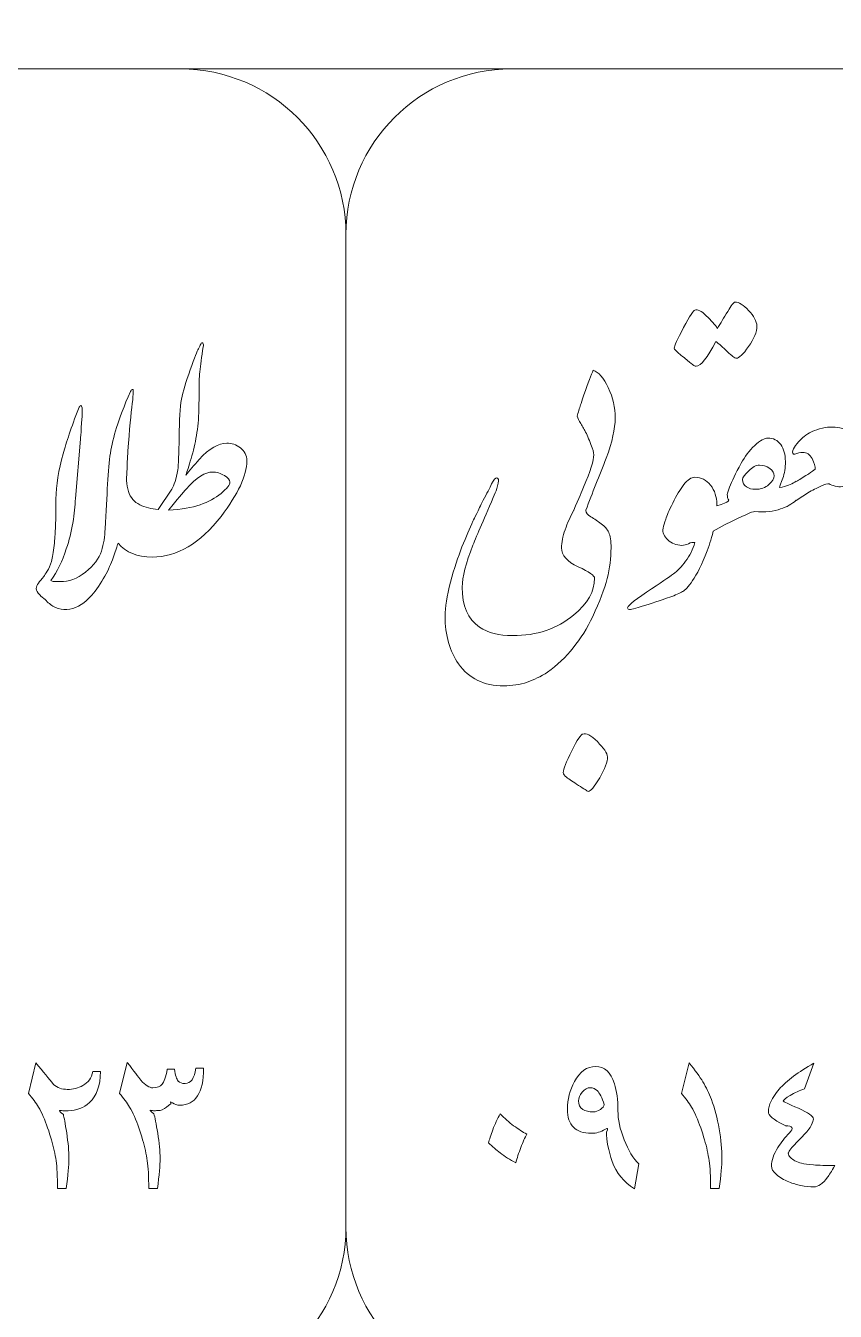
# Model space of a CAD drawing. Header units: millimetres. Extents: x 62 to 462, y 96 to 456.
# Drawn here: x 377.47 to 389.7, y 297.53 to 316.96 of the extents above; entities that cross this region are included whole.
import ezdxf

# ---------------------------------------------------------------- set-up
doc = ezdxf.new("R2010")
doc.units = ezdxf.units.MM
doc.header["$MEASUREMENT"] = 0
doc.layers.add('Layer 1', color=7, linetype='Continuous')

msp = doc.modelspace()

# ---------------------------------------------------------------- linework, layer by layer
at = {"layer": 'Layer 1', "color": 250, "lineweight": 18}
for points, knots in [([(376.0567, 346.3033), (376.0567, 346.3033), (398.5567, 346.3033), (398.5567, 346.3033), (400.6221, 346.3033), (402.3067, 344.6187), (402.3067, 342.5533), (402.3067, 342.5533), (402.3067, 320.0533), (402.3067, 320.0533), (402.3067, 317.9879), (400.6221, 316.3033), (398.5567, 316.3033), (398.5567, 316.3033), (376.0567, 316.3033), (376.0567, 316.3033), (373.9913, 316.3033), (372.3067, 317.9879), (372.3067, 320.0533), (372.3067, 320.0533), (372.3067, 342.5533), (372.3067, 342.5533), (372.3067, 344.6187), (373.9913, 346.3033), (376.0567, 346.3033)], [0, 0, 0, 0, 0.125, 0.125, 0.125, 0.25, 0.25, 0.25, 0.375, 0.375, 0.375, 0.5, 0.5, 0.5, 0.625, 0.625, 0.625, 0.75, 0.75, 0.75, 0.875, 0.875, 0.875, 1, 1, 1, 1]), ([(364.8067, 316.3033), (364.8067, 316.3033), (379.8067, 316.3033), (379.8067, 316.3033), (381.1837, 316.3033), (382.3067, 315.1803), (382.3067, 313.8033), (382.3067, 313.8033), (382.3067, 298.8033), (382.3067, 298.8033), (382.3067, 297.4264), (381.1837, 296.3033), (379.8067, 296.3033), (379.8067, 296.3033), (364.8067, 296.3033), (364.8067, 296.3033), (363.4298, 296.3033), (362.3067, 297.4264), (362.3067, 298.8033), (362.3067, 298.8033), (362.3067, 313.8033), (362.3067, 313.8033), (362.3067, 315.1803), (363.4298, 316.3033), (364.8067, 316.3033)], [0, 0, 0, 0, 0.125, 0.125, 0.125, 0.25, 0.25, 0.25, 0.375, 0.375, 0.375, 0.5, 0.5, 0.5, 0.625, 0.625, 0.625, 0.75, 0.75, 0.75, 0.875, 0.875, 0.875, 1, 1, 1, 1]), ([(384.8067, 316.3033), (384.8067, 316.3033), (399.8067, 316.3033), (399.8067, 316.3033), (401.1837, 316.3033), (402.3067, 315.1803), (402.3067, 313.8033), (402.3067, 313.8033), (402.3067, 298.8033), (402.3067, 298.8033), (402.3067, 297.4264), (401.1837, 296.3033), (399.8067, 296.3033), (399.8067, 296.3033), (384.8067, 296.3033), (384.8067, 296.3033), (383.4298, 296.3033), (382.3067, 297.4264), (382.3067, 298.8033), (382.3067, 298.8033), (382.3067, 313.8033), (382.3067, 313.8033), (382.3067, 315.1803), (383.4298, 316.3033), (384.8067, 316.3033)], [0, 0, 0, 0, 0.125, 0.125, 0.125, 0.25, 0.25, 0.25, 0.375, 0.375, 0.375, 0.5, 0.5, 0.5, 0.625, 0.625, 0.625, 0.75, 0.75, 0.75, 0.875, 0.875, 0.875, 1, 1, 1, 1]), ([(387.2684, 312.0841), (387.2684, 312.1147), (387.3154, 312.217), (387.4095, 312.3945), (387.5036, 312.5709), (387.5612, 312.6591), (387.5812, 312.6591), (387.62, 312.6756), (387.6776, 312.6474), (387.7517, 312.5756), (387.827, 312.5027), (387.8834, 312.4392), (387.9222, 312.3839), (387.9681, 312.4592), (388.0198, 312.545), (388.0763, 312.6391), (388.1327, 312.7332), (388.1692, 312.7802), (388.188, 312.7802), (388.2456, 312.7802), (388.3138, 312.7379), (388.3926, 312.6544), (388.4726, 312.5709), (388.5137, 312.4921), (388.5184, 312.418), (388.5184, 312.331), (388.4761, 312.2275), (388.3914, 312.1088), (388.3079, 311.9912), (388.2479, 311.9324), (388.208, 311.9324), (388.1833, 311.9324), (388.1374, 311.9665), (388.0704, 312.0323), (388.0045, 312.0994), (387.9457, 312.1511), (387.8952, 312.1876), (387.7705, 311.9371), (387.6717, 311.8124), (387.5988, 311.8124), (387.58, 311.8124), (387.5542, 311.8266), (387.5189, 311.8571), (387.4871, 311.8842), (387.4377, 311.9253), (387.3695, 311.9806), (387.3013, 312.0359), (387.2684, 312.07), (387.2684, 312.0841)], [0, 0, 0, 0, 0.0625, 0.0625, 0.0625, 0.125, 0.125, 0.125, 0.1875, 0.1875, 0.1875, 0.25, 0.25, 0.25, 0.3125, 0.3125, 0.3125, 0.375, 0.375, 0.375, 0.4375, 0.4375, 0.4375, 0.5, 0.5, 0.5, 0.5625, 0.5625, 0.5625, 0.625, 0.625, 0.625, 0.6875, 0.6875, 0.6875, 0.75, 0.75, 0.75, 0.8125, 0.8125, 0.8125, 0.875, 0.875, 0.875, 0.9375, 0.9375, 0.9375, 1, 1, 1, 1]), ([(378.9892, 310.0833), (378.9943, 310.0275), (379.0045, 309.9738), (379.0195, 309.9216), (379.0501, 309.8275), (379.1065, 309.7593), (379.1889, 309.7193), (379.2712, 309.6793), (379.3641, 309.6558), (379.4676, 309.6487), (379.4676, 309.6487), (379.6745, 309.9521), (379.6745, 309.9521), (379.7086, 310.0098), (379.7392, 310.1074), (379.7639, 310.2449), (379.7756, 310.3202), (379.7827, 310.4872), (379.7851, 310.7424), (379.7874, 310.9987), (379.798, 311.1892), (379.8192, 311.3127), (379.8427, 311.4279), (379.8874, 311.5761), (379.9532, 311.7584), (380.0202, 311.9418), (380.0614, 312.0476), (380.0755, 312.0759), (380.0908, 312.1041), (380.1026, 312.1276), (380.112, 312.1464), (380.1237, 312.1652), (380.1343, 312.1687), (380.1425, 312.1582), (380.1519, 312.1476), (380.1543, 312.1299), (380.1496, 312.1041), (380.1249, 311.95), (380.1073, 311.8254), (380.0979, 311.7278), (380.0896, 311.6302), (380.0849, 311.5373), (380.0861, 311.4491), (380.0873, 311.3609), (380.0861, 311.2468), (380.0814, 311.1069), (380.0767, 310.967), (380.0626, 310.8376), (380.0391, 310.72), (380.0167, 310.6012), (379.9885, 310.4872), (379.9532, 310.3755), (379.9191, 310.2649), (379.8956, 310.1944), (379.885, 310.1638), (379.9403, 310.2332), (380.0073, 310.312), (380.0884, 310.4025), (380.2413, 310.5683), (380.3812, 310.6506), (380.5047, 310.6506), (380.58, 310.6506), (380.6494, 310.6259), (380.7117, 310.5777), (380.7752, 310.5319), (380.8081, 310.4672), (380.8081, 310.3813), (380.8081, 310.1603), (380.6776, 309.8816), (380.4189, 309.5429), (380.1014, 309.1337), (379.7545, 308.9291), (379.3782, 308.9291), (379.1515, 308.9291), (378.9798, 308.9978), (378.8622, 309.1361), (378.8537, 309.1085), (378.8454, 309.0834), (378.8372, 309.0608), (378.8172, 308.9926), (378.7878, 308.9115), (378.749, 308.8186), (378.7114, 308.7257), (378.6585, 308.6269), (378.5915, 308.5234), (378.5233, 308.4199), (378.4551, 308.3364), (378.3857, 308.2718), (378.2787, 308.1789), (378.1646, 308.1342), (378.0447, 308.1365), (377.9835, 308.1389), (377.9271, 308.1553), (377.8765, 308.1859), (377.8283, 308.2177), (377.7836, 308.2576), (377.7425, 308.3035), (377.7048, 308.3329), (377.6825, 308.3529), (377.6731, 308.3611), (377.6413, 308.3917), (377.6249, 308.4223), (377.6249, 308.454), (377.6249, 308.4775), (377.6366, 308.5046), (377.659, 308.534), (377.6825, 308.5634), (377.7083, 308.5975), (377.7389, 308.6339), (377.7519, 308.6516), (377.7707, 308.6798), (377.793, 308.7163), (377.8165, 308.7527), (377.8365, 308.8021), (377.8542, 308.8632), (377.8706, 308.9232), (377.8859, 309.0032), (377.8965, 309.102), (377.9059, 309.2007), (377.9118, 309.2866), (377.9141, 309.3571), (377.9141, 309.3571), (377.9212, 309.5712), (377.9212, 309.5712), (377.9235, 309.6441), (377.9235, 309.7217), (377.9212, 309.8016), (377.9259, 310.0133), (377.9623, 310.2426), (378.0317, 310.4907), (378.0799, 310.6589), (378.1564, 310.8847), (378.2622, 311.1692), (378.2693, 311.1881), (378.2763, 311.1998), (378.2834, 311.2069), (378.2893, 311.2139), (378.2951, 311.2174), (378.2998, 311.2174), (378.3163, 311.2151), (378.3234, 311.1716), (378.321, 311.0869), (378.3187, 311.0458), (378.314, 310.9787), (378.3069, 310.887), (378.2998, 310.7929), (378.2951, 310.733), (378.2928, 310.7083), (378.2928, 310.7083), (378.2175, 309.8122), (378.2175, 309.8122), (378.2128, 309.704), (378.1999, 309.5817), (378.1799, 309.443), (378.1564, 309.3101), (378.1235, 309.1807), (378.0799, 309.0537), (378.02, 308.868), (377.9424, 308.708), (377.8483, 308.5751), (377.853, 308.5657), (377.8718, 308.561), (377.9036, 308.561), (377.9036, 308.561), (377.9906, 308.5575), (377.9906, 308.5575), (378.1164, 308.5528), (378.2422, 308.601), (378.3692, 308.701), (378.495, 308.8009), (378.5762, 308.9068), (378.6103, 309.0173), (378.6444, 309.129), (378.6632, 309.2407), (378.6656, 309.3536), (378.6808, 309.6135), (378.6938, 309.8393), (378.7032, 310.0309), (378.7126, 310.2226), (378.7267, 310.3778), (378.7467, 310.4978), (378.7655, 310.6166), (378.7973, 310.7471), (378.8408, 310.887), (378.8843, 311.0269), (378.9537, 311.208), (379.0477, 311.4315), (379.0618, 311.4538), (379.0736, 311.4632), (379.0854, 311.4585), (379.0971, 311.4538), (379.0924, 311.3644), (379.0701, 311.1881), (379.0477, 311.0128), (379.0254, 310.753), (379.003, 310.4084), (379.0007, 310.3188), (378.9961, 310.2108), (378.9892, 310.0833)], [0, 0, 0, 0, 0.0151515, 0.0151515, 0.0151515, 0.030303, 0.030303, 0.030303, 0.0454545, 0.0454545, 0.0454545, 0.0606061, 0.0606061, 0.0606061, 0.0757576, 0.0757576, 0.0757576, 0.0909091, 0.0909091, 0.0909091, 0.1060606, 0.1060606, 0.1060606, 0.1212121, 0.1212121, 0.1212121, 0.1363636, 0.1363636, 0.1363636, 0.1515152, 0.1515152, 0.1515152, 0.1666667, 0.1666667, 0.1666667, 0.1818182, 0.1818182, 0.1818182, 0.1969697, 0.1969697, 0.1969697, 0.2121212, 0.2121212, 0.2121212, 0.2272727, 0.2272727, 0.2272727, 0.2424242, 0.2424242, 0.2424242, 0.2575758, 0.2575758, 0.2575758, 0.2727273, 0.2727273, 0.2727273, 0.2878788, 0.2878788, 0.2878788, 0.3030303, 0.3030303, 0.3030303, 0.3181818, 0.3181818, 0.3181818, 0.3333333, 0.3333333, 0.3333333, 0.3484848, 0.3484848, 0.3484848, 0.3636364, 0.3636364, 0.3636364, 0.3787879, 0.3787879, 0.3787879, 0.3939394, 0.3939394, 0.3939394, 0.4090909, 0.4090909, 0.4090909, 0.4242424, 0.4242424, 0.4242424, 0.4393939, 0.4393939, 0.4393939, 0.4545455, 0.4545455, 0.4545455, 0.469697, 0.469697, 0.469697, 0.4848485, 0.4848485, 0.4848485, 0.5, 0.5, 0.5, 0.5151515, 0.5151515, 0.5151515, 0.530303, 0.530303, 0.530303, 0.5454545, 0.5454545, 0.5454545, 0.5606061, 0.5606061, 0.5606061, 0.5757576, 0.5757576, 0.5757576, 0.5909091, 0.5909091, 0.5909091, 0.6060606, 0.6060606, 0.6060606, 0.6212121, 0.6212121, 0.6212121, 0.6363636, 0.6363636, 0.6363636, 0.6515152, 0.6515152, 0.6515152, 0.6666667, 0.6666667, 0.6666667, 0.6818182, 0.6818182, 0.6818182, 0.6969697, 0.6969697, 0.6969697, 0.7121212, 0.7121212, 0.7121212, 0.7272727, 0.7272727, 0.7272727, 0.7424242, 0.7424242, 0.7424242, 0.7575758, 0.7575758, 0.7575758, 0.7727273, 0.7727273, 0.7727273, 0.7878788, 0.7878788, 0.7878788, 0.8030303, 0.8030303, 0.8030303, 0.8181818, 0.8181818, 0.8181818, 0.8333333, 0.8333333, 0.8333333, 0.8484848, 0.8484848, 0.8484848, 0.8636364, 0.8636364, 0.8636364, 0.8787879, 0.8787879, 0.8787879, 0.8939394, 0.8939394, 0.8939394, 0.9090909, 0.9090909, 0.9090909, 0.9242424, 0.9242424, 0.9242424, 0.9393939, 0.9393939, 0.9393939, 0.9545455, 0.9545455, 0.9545455, 0.969697, 0.969697, 0.969697, 0.9848485, 0.9848485, 0.9848485, 1, 1, 1, 1]), ([(386.0655, 308.6092), (386.0655, 308.6481), (385.9831, 308.7057), (385.8173, 308.7809), (385.6492, 308.8597), (385.5657, 308.955), (385.5657, 309.0679), (385.5657, 309.1478), (385.5833, 309.2395), (385.6198, 309.3418), (385.6551, 309.443), (385.6974, 309.5406), (385.748, 309.6323), (385.748, 309.6323), (385.7492, 309.6344), (385.7492, 309.6344), (385.7492, 309.6344), (385.7491, 309.6347), (385.7491, 309.6347), (385.8267, 309.8181), (385.8761, 309.9345), (385.8973, 309.9827), (386.0008, 310.2238), (386.0525, 310.3884), (386.0525, 310.4755), (386.0525, 310.5049), (386.0384, 310.5566), (386.0102, 310.6307), (385.9784, 310.7106), (385.9478, 310.7812), (385.9173, 310.84), (385.9043, 310.8635), (385.8902, 310.8859), (385.8761, 310.9094), (385.862, 310.9329), (385.8502, 310.9552), (385.8385, 310.9788), (385.8103, 311.0199), (385.7997, 311.0517), (385.8044, 311.0752), (385.8244, 311.1387), (385.8432, 311.1963), (385.8596, 311.2469), (385.8749, 311.2974), (385.8902, 311.3409), (385.9043, 311.3774), (385.9655, 311.562), (386.0125, 311.6855), (386.0454, 311.7502), (386.1231, 311.7243), (386.1995, 311.6373), (386.2724, 311.4879), (386.3418, 311.3386), (386.3759, 311.1857), (386.3759, 311.0305), (386.3759, 310.8694), (386.3312, 310.6671), (386.2418, 310.4237), (386.1889, 310.2932), (386.136, 310.1615), (386.0842, 310.0286), (386.0325, 309.8969), (385.9819, 309.7652), (385.9314, 309.6347), (385.9314, 309.6347), (385.9311, 309.6341), (385.9311, 309.6341), (385.9311, 309.6341), (385.9314, 309.6323), (385.9314, 309.6323), (385.9314, 309.6006), (385.9573, 309.5676), (386.009, 309.5359), (386.0607, 309.5041), (386.1125, 309.4688), (386.1654, 309.4312), (386.2183, 309.3924), (386.256, 309.3501), (386.2795, 309.3019), (386.3018, 309.249), (386.3136, 309.1713), (386.3136, 309.0679), (386.3136, 308.9162), (386.2936, 308.7609), (386.2548, 308.6022), (386.216, 308.4481), (386.1431, 308.2576), (386.0372, 308.0307), (385.8702, 307.6791), (385.6433, 307.3992), (385.3552, 307.1899), (385.2505, 307.1229), (385.1471, 307.0723), (385.0459, 307.0382), (384.9354, 307.0018), (384.8166, 306.9829), (384.6908, 306.9829), (384.3945, 306.9829), (384.1675, 307.0935), (384.0088, 307.3134), (383.8735, 307.5015), (383.8053, 307.7438), (383.8053, 308.0377), (383.8053, 308.1683), (383.8324, 308.3388), (383.8876, 308.5505), (383.9429, 308.7551), (384.0005, 308.9315), (384.0605, 309.0808), (384.1252, 309.2348), (384.1793, 309.3654), (384.2251, 309.47), (384.2392, 309.4959), (384.2592, 309.5347), (384.2839, 309.5864), (384.3098, 309.637), (384.3415, 309.7052), (384.3804, 309.7875), (384.4086, 309.8381), (384.4333, 309.8839), (384.4544, 309.9251), (384.4768, 309.9663), (384.4944, 310.0039), (384.5085, 310.0356), (384.5426, 310.098), (384.5685, 310.1274), (384.5873, 310.125), (384.6132, 310.1203), (384.6191, 310.0944), (384.6085, 310.0462), (384.5967, 309.9886), (384.5814, 309.9392), (384.5638, 309.8981), (384.4003, 309.5206), (384.2875, 309.2584), (384.2251, 309.109), (384.1181, 308.835), (384.064, 308.6245), (384.064, 308.4752), (384.064, 308.1918), (384.151, 307.9907), (384.3251, 307.8684), (384.4544, 307.7837), (384.6202, 307.7414), (384.8249, 307.7414), (385.1929, 307.7414), (385.4998, 307.8449), (385.748, 308.0507), (385.9596, 308.2282), (386.0655, 308.414), (386.0655, 308.6092)], [0, 0, 0, 0, 0.02, 0.02, 0.02, 0.04, 0.04, 0.04, 0.06, 0.06, 0.06, 0.08, 0.08, 0.08, 0.1, 0.1, 0.1, 0.12, 0.12, 0.12, 0.14, 0.14, 0.14, 0.16, 0.16, 0.16, 0.18, 0.18, 0.18, 0.2, 0.2, 0.2, 0.22, 0.22, 0.22, 0.24, 0.24, 0.24, 0.26, 0.26, 0.26, 0.28, 0.28, 0.28, 0.3, 0.3, 0.3, 0.32, 0.32, 0.32, 0.34, 0.34, 0.34, 0.36, 0.36, 0.36, 0.38, 0.38, 0.38, 0.4, 0.4, 0.4, 0.42, 0.42, 0.42, 0.44, 0.44, 0.44, 0.46, 0.46, 0.46, 0.48, 0.48, 0.48, 0.5, 0.5, 0.5, 0.52, 0.52, 0.52, 0.54, 0.54, 0.54, 0.56, 0.56, 0.56, 0.58, 0.58, 0.58, 0.6, 0.6, 0.6, 0.62, 0.62, 0.62, 0.64, 0.64, 0.64, 0.66, 0.66, 0.66, 0.68, 0.68, 0.68, 0.7, 0.7, 0.7, 0.72, 0.72, 0.72, 0.74, 0.74, 0.74, 0.76, 0.76, 0.76, 0.78, 0.78, 0.78, 0.8, 0.8, 0.8, 0.82, 0.82, 0.82, 0.84, 0.84, 0.84, 0.86, 0.86, 0.86, 0.88, 0.88, 0.88, 0.9, 0.9, 0.9, 0.92, 0.92, 0.92, 0.94, 0.94, 0.94, 0.96, 0.96, 0.96, 0.98, 0.98, 0.98, 1, 1, 1, 1]), ([(390.1965, 310.4343), (390.2517, 310.4731), (390.2988, 310.5213), (390.3376, 310.5789), (390.3787, 310.6366), (390.3999, 310.6942), (390.3999, 310.7518), (390.3999, 310.7518), (390.3999, 310.9788), (390.3999, 310.9788), (390.3999, 311.034), (390.4093, 311.0952), (390.427, 311.161), (390.4599, 311.2527), (390.4928, 311.3374), (390.5269, 311.4127), (390.5269, 311.4127), (390.668, 311.7537), (390.668, 311.7537), (390.6704, 311.7702), (390.6821, 311.789), (390.7033, 311.809), (390.7127, 311.809), (390.7162, 311.7854), (390.7162, 311.7372), (390.7162, 311.7372), (390.7104, 311.4926), (390.7104, 311.4926), (390.7104, 311.4926), (390.6962, 311.1963), (390.6962, 311.1963), (390.6962, 311.0928), (390.6751, 310.9752), (390.6339, 310.8447), (390.5951, 310.713), (390.5445, 310.5978), (390.4822, 310.4966), (390.3885, 310.3432), (390.2937, 310.2259), (390.1976, 310.146), (390.1976, 310.146), (390.1965, 310.1438), (390.1965, 310.1438), (390.1412, 310.1074), (390.0789, 310.0756), (390.0107, 310.0498), (389.9413, 310.0227), (389.8743, 310.0051), (389.8108, 309.9957), (389.7755, 309.9886), (389.739, 309.991), (389.7002, 310.0004), (389.6614, 310.011), (389.6308, 310.0227), (389.6108, 310.0368), (389.5826, 310.0368), (389.5438, 310.0251), (389.4933, 310.0027), (389.445, 309.9816), (389.3851, 309.9522), (389.3145, 309.9134), (389.3145, 309.9134), (389.1111, 309.7852), (389.1111, 309.7852), (389.1111, 309.7852), (389.1108, 309.7861), (389.1108, 309.7861), (389.0462, 309.7286), (388.9686, 309.6851), (388.8771, 309.6558), (388.7736, 309.6158), (388.6431, 309.6041), (388.4843, 309.617), (388.4514, 309.617), (388.3044, 309.5523), (388.0398, 309.4206), (388.0398, 309.4206), (387.8581, 309.3204), (387.8581, 309.3204), (387.8581, 309.3204), (387.8446, 309.2678), (387.8446, 309.2678), (387.8305, 309.2101), (387.8129, 309.1549), (387.7952, 309.1043), (387.7141, 308.8821), (387.64, 308.7174), (387.5706, 308.6116), (387.5024, 308.5058), (387.4483, 308.4411), (387.4095, 308.4152), (387.3696, 308.3905), (387.3119, 308.3635), (387.2331, 308.3341), (387.1555, 308.3059), (387.0368, 308.2659), (386.8768, 308.2141), (386.7169, 308.1624), (386.6228, 308.1365), (386.5923, 308.1365), (386.5746, 308.1365), (386.5652, 308.1412), (386.5652, 308.1506), (386.5464, 308.1753), (386.6417, 308.2588), (386.851, 308.3988), (387.0603, 308.5387), (387.1955, 308.6304), (387.2555, 308.6739), (387.3166, 308.7174), (387.379, 308.7809), (387.4413, 308.8656), (387.5048, 308.9491), (387.5518, 309.0443), (387.5812, 309.149), (387.5495, 309.1537), (387.5165, 309.1478), (387.4836, 309.1302), (387.4495, 309.1137), (387.4166, 309.1043), (387.3848, 309.1043), (387.3002, 309.1067), (387.2284, 309.1349), (387.1708, 309.1878), (387.1144, 309.2395), (387.0897, 309.2983), (387.0991, 309.363), (387.1085, 309.4018), (387.1214, 309.4477), (387.1391, 309.4994), (387.1555, 309.5512), (387.192, 309.6335), (387.2473, 309.7452), (387.3025, 309.8581), (387.3578, 309.951), (387.4142, 310.0239), (387.4707, 310.098), (387.5259, 310.1344), (387.5812, 310.1344), (387.6753, 310.1344), (387.7541, 310.0944), (387.8176, 310.0145), (387.8811, 309.9333), (387.9117, 309.8369), (387.9117, 309.7252), (387.9117, 309.7252), (387.9115, 309.7016), (387.9115, 309.7016), (387.9115, 309.7016), (387.9763, 309.724), (387.9763, 309.724), (388.0527, 309.7522), (388.0916, 309.7722), (388.0916, 309.7863), (388.0774, 309.8098), (388.0704, 309.8381), (388.0704, 309.8722), (388.0751, 309.9027), (388.0868, 309.9404), (388.1057, 309.9862), (388.1374, 310.0709), (388.1962, 310.1908), (388.2809, 310.3449), (388.3338, 310.446), (388.4008, 310.5354), (388.4843, 310.613), (388.5666, 310.6894), (388.6337, 310.7271), (388.6842, 310.7271), (388.7642, 310.7271), (388.83, 310.693), (388.8806, 310.6271), (388.9265, 310.5624), (388.9488, 310.4778), (388.9488, 310.3719), (388.9488, 310.2779), (388.9359, 310.1932), (388.91, 310.1191), (388.8829, 310.0439), (388.8665, 309.998), (388.8594, 309.9792), (388.8594, 309.9792), (388.9006, 309.9862), (388.9006, 309.9862), (388.99, 310.0086), (389.0605, 310.0391), (389.1111, 310.0756), (389.1111, 310.0756), (389.1132, 310.072), (389.1132, 310.072), (389.1543, 310.0933), (389.2123, 310.1282), (389.2863, 310.178), (389.3028, 310.1874), (389.3404, 310.2144), (389.4004, 310.2579), (389.4004, 310.2944), (389.3839, 310.3473), (389.3521, 310.4167), (389.318, 310.479), (389.271, 310.5096), (389.211, 310.5096), (389.1722, 310.5096), (389.1322, 310.5002), (389.0899, 310.4813), (389.0605, 310.4813), (389.0511, 310.5013), (389.0629, 310.5401), (389.0723, 310.5684), (389.0923, 310.6025), (389.1252, 310.6436), (389.1758, 310.7083), (389.2381, 310.7624), (389.3145, 310.8059), (389.3627, 310.8318), (389.4121, 310.8506), (389.4627, 310.8647), (389.525, 310.8835), (389.5767, 310.8929), (389.6214, 310.8929), (389.7261, 310.8929), (389.8249, 310.8741), (389.9178, 310.8376), (390.0048, 310.8035), (390.0483, 310.7436), (390.0483, 310.6577), (390.0483, 310.6283), (390.0377, 310.5919), (390.0177, 310.5484), (390.006, 310.5225), (389.9954, 310.499), (389.9848, 310.479), (389.9742, 310.4578), (389.9554, 310.4237), (389.9272, 310.3755), (389.9436, 310.3614), (389.9824, 310.3602), (390.0448, 310.3696), (390.1071, 310.3802), (390.1576, 310.4014), (390.1965, 310.4343)], [0, 0, 0, 0, 0.0125, 0.0125, 0.0125, 0.025, 0.025, 0.025, 0.0375, 0.0375, 0.0375, 0.05, 0.05, 0.05, 0.0625, 0.0625, 0.0625, 0.075, 0.075, 0.075, 0.0875, 0.0875, 0.0875, 0.1, 0.1, 0.1, 0.1125, 0.1125, 0.1125, 0.125, 0.125, 0.125, 0.1375, 0.1375, 0.1375, 0.15, 0.15, 0.15, 0.1625, 0.1625, 0.1625, 0.175, 0.175, 0.175, 0.1875, 0.1875, 0.1875, 0.2, 0.2, 0.2, 0.2125, 0.2125, 0.2125, 0.225, 0.225, 0.225, 0.2375, 0.2375, 0.2375, 0.25, 0.25, 0.25, 0.2625, 0.2625, 0.2625, 0.275, 0.275, 0.275, 0.2875, 0.2875, 0.2875, 0.3, 0.3, 0.3, 0.3125, 0.3125, 0.3125, 0.325, 0.325, 0.325, 0.3375, 0.3375, 0.3375, 0.35, 0.35, 0.35, 0.3625, 0.3625, 0.3625, 0.375, 0.375, 0.375, 0.3875, 0.3875, 0.3875, 0.4, 0.4, 0.4, 0.4125, 0.4125, 0.4125, 0.425, 0.425, 0.425, 0.4375, 0.4375, 0.4375, 0.45, 0.45, 0.45, 0.4625, 0.4625, 0.4625, 0.475, 0.475, 0.475, 0.4875, 0.4875, 0.4875, 0.5, 0.5, 0.5, 0.5125, 0.5125, 0.5125, 0.525, 0.525, 0.525, 0.5375, 0.5375, 0.5375, 0.55, 0.55, 0.55, 0.5625, 0.5625, 0.5625, 0.575, 0.575, 0.575, 0.5875, 0.5875, 0.5875, 0.6, 0.6, 0.6, 0.6125, 0.6125, 0.6125, 0.625, 0.625, 0.625, 0.6375, 0.6375, 0.6375, 0.65, 0.65, 0.65, 0.6625, 0.6625, 0.6625, 0.675, 0.675, 0.675, 0.6875, 0.6875, 0.6875, 0.7, 0.7, 0.7, 0.7125, 0.7125, 0.7125, 0.725, 0.725, 0.725, 0.7375, 0.7375, 0.7375, 0.75, 0.75, 0.75, 0.7625, 0.7625, 0.7625, 0.775, 0.775, 0.775, 0.7875, 0.7875, 0.7875, 0.8, 0.8, 0.8, 0.8125, 0.8125, 0.8125, 0.825, 0.825, 0.825, 0.8375, 0.8375, 0.8375, 0.85, 0.85, 0.85, 0.8625, 0.8625, 0.8625, 0.875, 0.875, 0.875, 0.8875, 0.8875, 0.8875, 0.9, 0.9, 0.9, 0.9125, 0.9125, 0.9125, 0.925, 0.925, 0.925, 0.9375, 0.9375, 0.9375, 0.95, 0.95, 0.95, 0.9625, 0.9625, 0.9625, 0.975, 0.975, 0.975, 0.9875, 0.9875, 0.9875, 1, 1, 1, 1]), ([(380.5529, 310.0638), (380.5529, 310.0932), (380.5259, 310.125), (380.4706, 310.1603), (380.4106, 310.1944), (380.3507, 310.212), (380.2907, 310.212), (380.1813, 310.2167), (380.0473, 310.1297), (379.8921, 309.9533), (379.845, 309.9051), (379.7568, 309.8004), (379.6263, 309.6393), (379.8192, 309.6487), (379.9779, 309.6758), (380.1037, 309.7193), (380.2284, 309.7628), (380.3342, 309.8204), (380.4189, 309.891), (380.5082, 309.9627), (380.5529, 310.0203), (380.5529, 310.0638)], [0, 0, 0, 0, 0.1428571, 0.1428571, 0.1428571, 0.2857143, 0.2857143, 0.2857143, 0.4285714, 0.4285714, 0.4285714, 0.5714286, 0.5714286, 0.5714286, 0.7142857, 0.7142857, 0.7142857, 0.8571429, 0.8571429, 0.8571429, 1, 1, 1, 1]), ([(388.7806, 310.1556), (388.7806, 310.1944), (388.7571, 310.232), (388.7113, 310.2685), (388.6607, 310.3014), (388.609, 310.3167), (388.556, 310.3167), (388.5055, 310.3167), (388.4514, 310.2884), (388.3949, 310.2308), (388.3326, 310.1756), (388.302, 310.132), (388.302, 310.1003), (388.302, 310.0497), (388.322, 310.0121), (388.3632, 309.9898), (388.3985, 309.9639), (388.4408, 309.9521), (388.4914, 309.9521), (388.576, 309.9521), (388.6466, 309.9756), (388.7007, 310.0239), (388.7536, 310.0721), (388.7806, 310.1156), (388.7806, 310.1556)], [0, 0, 0, 0, 0.125, 0.125, 0.125, 0.25, 0.25, 0.25, 0.375, 0.375, 0.375, 0.5, 0.5, 0.5, 0.625, 0.625, 0.625, 0.75, 0.75, 0.75, 0.875, 0.875, 0.875, 1, 1, 1, 1]), ([(385.5904, 305.673), (385.5904, 305.6483), (385.608, 305.6236), (385.6421, 305.6013), (385.6809, 305.573), (385.7409, 305.533), (385.8232, 305.479), (385.9043, 305.4249), (385.9525, 305.3943), (385.9655, 305.3872), (386.0031, 305.3872), (386.0607, 305.4566), (386.1419, 305.5942), (386.2218, 305.7318), (386.2618, 305.8376), (386.2618, 305.9105), (386.2548, 305.9658), (386.203, 306.0422), (386.1066, 306.1398), (386.0102, 306.2374), (385.9373, 306.2762), (385.8867, 306.2551), (385.8608, 306.2551), (385.8056, 306.1716), (385.7197, 306.0022), (385.6339, 305.8329), (385.5904, 305.7235), (385.5904, 305.673)], [0, 0, 0, 0, 0.1111111, 0.1111111, 0.1111111, 0.2222222, 0.2222222, 0.2222222, 0.3333333, 0.3333333, 0.3333333, 0.4444444, 0.4444444, 0.4444444, 0.5555556, 0.5555556, 0.5555556, 0.6666667, 0.6666667, 0.6666667, 0.7777778, 0.7777778, 0.7777778, 0.8888889, 0.8888889, 0.8888889, 1, 1, 1, 1])]:
    msp.add_open_spline(points, degree=3, knots=knots, dxfattribs=at)
at = {"layer": 'Layer 1', "color": 250, "lineweight": 9}
for points, knots in [([(378.0951, 300.8859), (378.1815, 300.8859), (378.2597, 300.9059), (378.3308, 300.9447), (378.4125, 300.9893), (378.4625, 301.0593), (378.4807, 301.1545), (378.4807, 301.1545), (378.5948, 301.1545), (378.5948, 301.1545), (378.5948, 300.9435), (378.5401, 300.7877), (378.4308, 300.6877), (378.3414, 300.6054), (378.2327, 300.5637), (378.1057, 300.5637), (378.1057, 300.5637), (378.0798, 300.5637), (378.0798, 300.5637), (378.0428, 300.5637), (378.0128, 300.5649), (377.9893, 300.5672), (377.9658, 300.5696), (377.981, 300.549), (378.0351, 300.5055), (378.0463, 300.4655), (378.0633, 300.3726), (378.0857, 300.2274), (378.108, 300.0822), (378.1192, 299.9523), (378.1192, 299.8388), (378.1192, 299.7436), (378.1057, 299.5925), (378.078, 299.3862), (378.078, 299.3862), (377.9469, 299.3862), (377.9469, 299.3862), (377.9469, 299.5696), (377.9399, 299.7107), (377.9258, 299.8089), (377.9111, 299.907), (377.8882, 300.0123), (377.8558, 300.1246), (377.82, 300.2486), (377.7788, 300.3668), (377.7318, 300.4779), (377.7088, 300.5296), (377.6842, 300.5766), (377.6577, 300.619), (377.6201, 300.6825), (377.5695, 300.7506), (377.506, 300.8241), (377.506, 300.8241), (377.6213, 301.2874), (377.6213, 301.2874), (377.7294, 301.1539), (377.817, 301.0452), (377.8852, 300.9599), (377.9446, 300.9106), (378.0145, 300.8859), (378.0951, 300.8859)], [0, 0, 0, 0, 0.05, 0.05, 0.05, 0.1, 0.1, 0.1, 0.15, 0.15, 0.15, 0.2, 0.2, 0.2, 0.25, 0.25, 0.25, 0.3, 0.3, 0.3, 0.35, 0.35, 0.35, 0.4, 0.4, 0.4, 0.45, 0.45, 0.45, 0.5, 0.5, 0.5, 0.55, 0.55, 0.55, 0.6, 0.6, 0.6, 0.65, 0.65, 0.65, 0.7, 0.7, 0.7, 0.75, 0.75, 0.75, 0.8, 0.8, 0.8, 0.85, 0.85, 0.85, 0.9, 0.9, 0.9, 0.95, 0.95, 0.95, 1, 1, 1, 1]), ([(379.8746, 300.974), (379.9605, 300.974), (380.0151, 301.0516), (380.0381, 301.2063), (380.0381, 301.2063), (380.1539, 301.2063), (380.1539, 301.2063), (380.1539, 300.833), (380.0328, 300.6466), (379.7918, 300.6466), (379.7541, 300.6466), (379.7183, 300.6584), (379.6842, 300.6819), (379.6507, 300.7054), (379.643, 300.7007), (379.663, 300.6672), (379.6642, 300.673), (379.6413, 300.6572), (379.5936, 300.619), (379.5513, 300.5837), (379.5084, 300.5655), (379.4649, 300.5655), (379.459, 300.5655), (379.452, 300.5655), (379.4431, 300.5649), (379.4343, 300.5643), (379.4243, 300.5637), (379.4132, 300.5637), (379.3926, 300.5637), (379.372, 300.5661), (379.352, 300.5702), (379.332, 300.5743), (379.3491, 300.5566), (379.4043, 300.5173), (379.4196, 300.4649), (379.4384, 300.3668), (379.462, 300.2227), (379.4855, 300.0793), (379.4972, 299.9511), (379.4972, 299.8388), (379.4972, 299.7436), (379.4837, 299.5925), (379.4561, 299.3862), (379.4561, 299.3862), (379.325, 299.3862), (379.325, 299.3862), (379.325, 299.5696), (379.3179, 299.7107), (379.3038, 299.8089), (379.2891, 299.907), (379.2662, 300.0123), (379.2339, 300.1246), (379.1986, 300.2486), (379.1568, 300.3668), (379.1098, 300.4779), (379.0869, 300.5296), (379.0622, 300.5766), (379.0357, 300.619), (378.9981, 300.6825), (378.9476, 300.7506), (378.8841, 300.8241), (378.8841, 300.8241), (379.0016, 301.2927), (379.0016, 301.2927), (379.1016, 301.1592), (379.1704, 301.0699), (379.208, 301.024), (379.2738, 300.9482), (379.3338, 300.91), (379.3891, 300.91), (379.452, 300.91), (379.4984, 300.9282), (379.5284, 300.9635), (379.5572, 300.9981), (379.5831, 301.0734), (379.606, 301.1892), (379.606, 301.1892), (379.713, 301.1892), (379.713, 301.1892), (379.7288, 301.0975), (379.7482, 301.0387), (379.7712, 301.0128), (379.7941, 300.987), (379.8288, 300.974), (379.8746, 300.974)], [0, 0, 0, 0, 0.0357143, 0.0357143, 0.0357143, 0.0714286, 0.0714286, 0.0714286, 0.1071429, 0.1071429, 0.1071429, 0.1428571, 0.1428571, 0.1428571, 0.1785714, 0.1785714, 0.1785714, 0.2142857, 0.2142857, 0.2142857, 0.25, 0.25, 0.25, 0.2857143, 0.2857143, 0.2857143, 0.3214286, 0.3214286, 0.3214286, 0.3571429, 0.3571429, 0.3571429, 0.3928571, 0.3928571, 0.3928571, 0.4285714, 0.4285714, 0.4285714, 0.4642857, 0.4642857, 0.4642857, 0.5, 0.5, 0.5, 0.5357143, 0.5357143, 0.5357143, 0.5714286, 0.5714286, 0.5714286, 0.6071429, 0.6071429, 0.6071429, 0.6428571, 0.6428571, 0.6428571, 0.6785714, 0.6785714, 0.6785714, 0.7142857, 0.7142857, 0.7142857, 0.75, 0.75, 0.75, 0.7857143, 0.7857143, 0.7857143, 0.8214286, 0.8214286, 0.8214286, 0.8571429, 0.8571429, 0.8571429, 0.8928571, 0.8928571, 0.8928571, 0.9285714, 0.9285714, 0.9285714, 0.9642857, 0.9642857, 0.9642857, 1, 1, 1, 1]), ([(387.9897, 299.8388), (387.9897, 299.7436), (387.9762, 299.5925), (387.9486, 299.3862), (387.9486, 299.3862), (387.8175, 299.3862), (387.8175, 299.3862), (387.8175, 299.5696), (387.8104, 299.7107), (387.7963, 299.8089), (387.7816, 299.907), (387.7587, 300.0123), (387.7264, 300.1246), (387.6911, 300.2486), (387.6493, 300.3668), (387.6023, 300.4779), (387.5794, 300.5296), (387.5547, 300.5766), (387.5282, 300.619), (387.4906, 300.6825), (387.4401, 300.7506), (387.3766, 300.8241), (387.3766, 300.8241), (387.4924, 301.2856), (387.4924, 301.2856), (387.5853, 301.1745), (387.6552, 301.0781), (387.7028, 300.9981), (387.751, 300.9176), (387.7928, 300.8288), (387.8298, 300.7312), (387.8792, 300.6013), (387.918, 300.4538), (387.9468, 300.2892), (387.9756, 300.1246), (387.9897, 299.9746), (387.9897, 299.8388)], [0, 0, 0, 0, 0.0833333, 0.0833333, 0.0833333, 0.1666667, 0.1666667, 0.1666667, 0.25, 0.25, 0.25, 0.3333333, 0.3333333, 0.3333333, 0.4166667, 0.4166667, 0.4166667, 0.5, 0.5, 0.5, 0.5833333, 0.5833333, 0.5833333, 0.6666667, 0.6666667, 0.6666667, 0.75, 0.75, 0.75, 0.8333333, 0.8333333, 0.8333333, 0.9166667, 0.9166667, 0.9166667, 1, 1, 1, 1]), ([(389.6952, 299.7354), (389.6435, 299.646), (389.607, 299.5866), (389.5853, 299.5584), (389.5141, 299.4614), (389.4459, 299.4132), (389.3819, 299.4132), (389.3143, 299.4132), (389.2478, 299.4203), (389.1832, 299.4344), (389.1179, 299.4479), (389.0579, 299.4655), (389.0027, 299.4873), (388.9239, 299.5208), (388.8598, 299.559), (388.811, 299.6031), (388.7622, 299.6466), (388.7375, 299.6883), (388.7375, 299.7289), (388.7375, 299.8124), (388.7705, 299.9059), (388.8357, 300.0093), (388.8828, 300.0828), (388.9415, 300.1569), (389.0115, 300.2315), (389.0779, 300.3003), (389.0574, 300.335), (388.9498, 300.335), (388.9727, 300.3256), (388.9609, 300.3327), (388.9151, 300.3556), (388.7658, 300.4279), (388.6911, 300.4926), (388.6911, 300.5502), (388.6911, 300.6478), (388.7458, 300.7601), (388.8545, 300.8876), (388.9686, 301.0199), (389.1438, 301.151), (389.3801, 301.2803), (389.3801, 301.2803), (389.239, 300.8929), (389.239, 300.8929), (389.1632, 300.87), (389.0903, 300.8377), (389.0209, 300.7959), (388.9515, 300.7536), (388.9168, 300.726), (388.9168, 300.7118), (388.9168, 300.7019), (388.9927, 300.6642), (389.1444, 300.6002), (389.2954, 300.5361), (389.3713, 300.4814), (389.3713, 300.4367), (389.3713, 300.4179), (389.3601, 300.3867), (389.3378, 300.3427), (389.3154, 300.2986), (389.2943, 300.2668), (389.2749, 300.2468), (389.2131, 300.1828), (389.1514, 300.1193), (389.0909, 300.0558), (389.025, 299.9846), (388.9927, 299.9394), (388.9927, 299.92), (388.9927, 299.9006), (389.0033, 299.8788), (389.0256, 299.8559), (389.0609, 299.8183), (389.1167, 299.7895), (389.1926, 299.7701), (389.2325, 299.7595), (389.2931, 299.7512), (389.373, 299.7448), (389.4536, 299.7389), (389.5612, 299.7354), (389.6952, 299.7354)], [0, 0, 0, 0, 0.0384615, 0.0384615, 0.0384615, 0.0769231, 0.0769231, 0.0769231, 0.1153846, 0.1153846, 0.1153846, 0.1538462, 0.1538462, 0.1538462, 0.1923077, 0.1923077, 0.1923077, 0.2307692, 0.2307692, 0.2307692, 0.2692308, 0.2692308, 0.2692308, 0.3076923, 0.3076923, 0.3076923, 0.3461538, 0.3461538, 0.3461538, 0.3846154, 0.3846154, 0.3846154, 0.4230769, 0.4230769, 0.4230769, 0.4615385, 0.4615385, 0.4615385, 0.5, 0.5, 0.5, 0.5384615, 0.5384615, 0.5384615, 0.5769231, 0.5769231, 0.5769231, 0.6153846, 0.6153846, 0.6153846, 0.6538462, 0.6538462, 0.6538462, 0.6923077, 0.6923077, 0.6923077, 0.7307692, 0.7307692, 0.7307692, 0.7692308, 0.7692308, 0.7692308, 0.8076923, 0.8076923, 0.8076923, 0.8461538, 0.8461538, 0.8461538, 0.8846154, 0.8846154, 0.8846154, 0.9230769, 0.9230769, 0.9230769, 0.9615385, 0.9615385, 0.9615385, 1, 1, 1, 1]), ([(386.7322, 299.7595), (386.7322, 299.7595), (386.667, 299.3844), (386.667, 299.3844), (386.5035, 299.4873), (386.3924, 299.6249), (386.3324, 299.7959), (386.2731, 299.967), (386.2431, 300.1151), (386.2431, 300.2404), (386.2754, 300.2997), (386.2678, 300.3139), (386.2207, 300.2815), (386.1602, 300.2427), (386.092, 300.2227), (386.0173, 300.2227), (385.8956, 300.2227), (385.8051, 300.2533), (385.7446, 300.3133), (385.684, 300.3738), (385.654, 300.4655), (385.654, 300.5884), (385.654, 300.736), (385.6893, 300.8747), (385.7593, 301.0034), (385.8427, 301.1557), (385.9497, 301.2321), (386.0797, 301.2321), (386.2149, 301.2321), (386.3101, 301.1457), (386.3654, 300.9723), (386.4001, 300.8629), (386.4171, 300.7271), (386.4171, 300.5637), (386.4171, 300.4344), (386.4483, 300.2886), (386.5112, 300.1263), (386.5735, 299.9646), (386.6476, 299.8424), (386.7322, 299.7595)], [0, 0, 0, 0, 0.0769231, 0.0769231, 0.0769231, 0.1538462, 0.1538462, 0.1538462, 0.2307692, 0.2307692, 0.2307692, 0.3076923, 0.3076923, 0.3076923, 0.3846154, 0.3846154, 0.3846154, 0.4615385, 0.4615385, 0.4615385, 0.5384615, 0.5384615, 0.5384615, 0.6153846, 0.6153846, 0.6153846, 0.6923077, 0.6923077, 0.6923077, 0.7692308, 0.7692308, 0.7692308, 0.8461538, 0.8461538, 0.8461538, 0.9230769, 0.9230769, 0.9230769, 1, 1, 1, 1]), ([(386.2119, 300.6572), (386.1767, 300.7601), (386.1402, 300.8306), (386.1038, 300.8671), (386.0738, 300.897), (386.0397, 300.9117), (386.0021, 300.9117), (385.9574, 300.9117), (385.9156, 300.8894), (385.878, 300.8447), (385.8404, 300.8), (385.821, 300.7559), (385.821, 300.7118), (385.821, 300.6525), (385.8427, 300.6096), (385.8868, 300.5831), (385.9256, 300.559), (385.9791, 300.5467), (386.0467, 300.5467), (386.0814, 300.5467), (386.1161, 300.559), (386.152, 300.5831), (386.1872, 300.6072), (386.2078, 300.6319), (386.2119, 300.6572)], [0, 0, 0, 0, 0.125, 0.125, 0.125, 0.25, 0.25, 0.25, 0.375, 0.375, 0.375, 0.5, 0.5, 0.5, 0.625, 0.625, 0.625, 0.75, 0.75, 0.75, 0.875, 0.875, 0.875, 1, 1, 1, 1]), ([(384.8721, 299.7771), (384.7857, 299.8218), (384.7075, 299.8718), (384.6375, 299.927), (384.5793, 299.9717), (384.5206, 300.0223), (384.4618, 300.0781), (384.4735, 300.1275), (384.4947, 300.1939), (384.5264, 300.2774), (384.5582, 300.3603), (384.5958, 300.4408), (384.6393, 300.5173), (384.7046, 300.4497), (384.7722, 300.3897), (384.8415, 300.3374), (384.9115, 300.285), (384.9768, 300.2427), (385.0391, 300.2092), (385.0114, 300.1598), (384.982, 300.0928), (384.9503, 300.0076), (384.9186, 299.9229), (384.8927, 299.8459), (384.8721, 299.7771)], [0, 0, 0, 0, 0.125, 0.125, 0.125, 0.25, 0.25, 0.25, 0.375, 0.375, 0.375, 0.5, 0.5, 0.5, 0.625, 0.625, 0.625, 0.75, 0.75, 0.75, 0.875, 0.875, 0.875, 1, 1, 1, 1])]:
    msp.add_open_spline(points, degree=3, knots=knots, dxfattribs=at)

doc.saveas('drawing.dxf')
